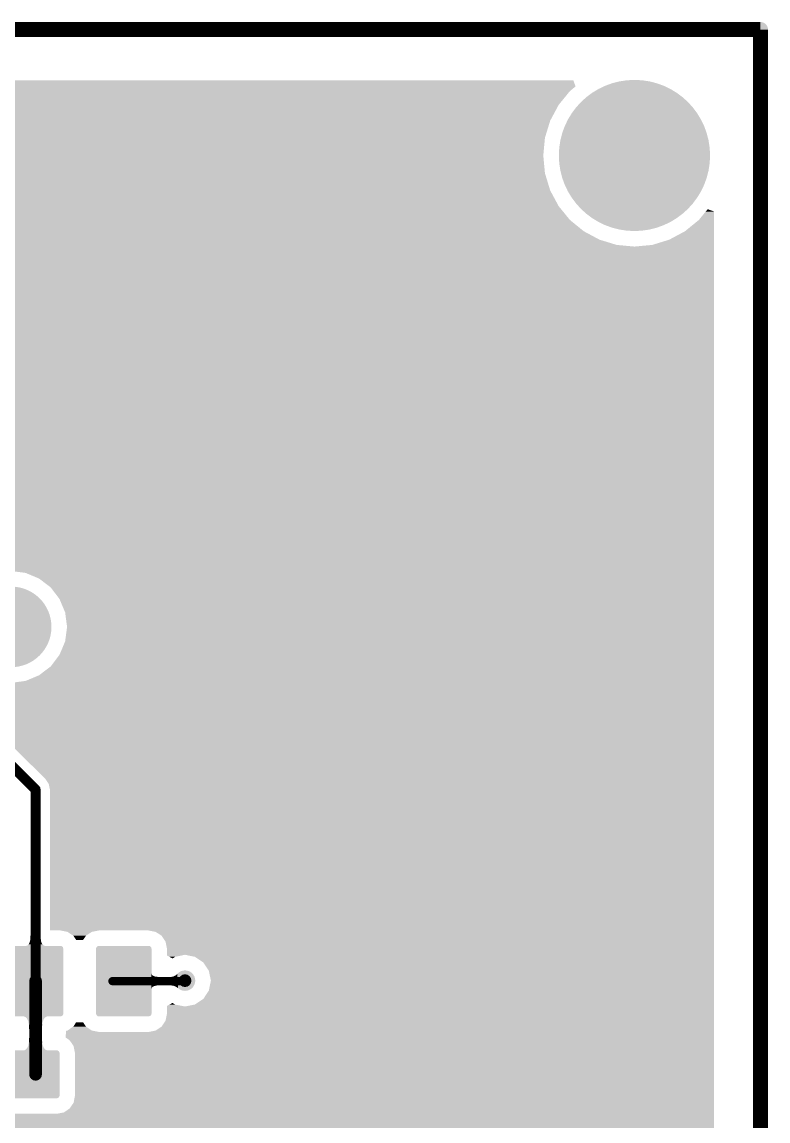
# Model space of a CAD drawing. Header units: millimetres. Extents: x 0 to 139, y 0 to 93.
# Drawn here: x 105 to 139.2, y 42.4 to 92.9 of the extents above; entities that cross this region are included whole.
import ezdxf

# ---------------------------------------------------------------- set-up
doc = ezdxf.new("R2010")
doc.units = ezdxf.units.MM
doc.header["$MEASUREMENT"] = 0
doc.layers.get('0').update_dxf_attribs({"linetype": 'CONTINUOUS', "lineweight": 0})
for name, color, linetype, lineweight in [('PCB_KUR_GKO', 130, 'CONTINUOUS', 0), ('PCB_KUR_GTL', 30, 'CONTINUOUS', 0), ('PCB_KUR_GTP', 254, 'CONTINUOUS', 0), ('PCB_KUR_TXT', 254, 'CONTINUOUS', 0)]:
    doc.layers.add(name, color=color, linetype=linetype, lineweight=lineweight)

# ---------------------------------------------------------------- blocks, each defined once
blk = doc.blocks.new('ROUND_3')
h = blk.add_hatch(color=256)
edge = h.paths.add_edge_path(flags=0)
edge.add_arc((0, 0), 0.0059, 0, 360)
blk = doc.blocks.new('CUSTOM_4')
for points in [[(-0.01865, 0.01685), (-0.0186, 0.01721), (0.01865, 0.01685), (0.01852, 0.01721)], [(-0.0186, 0.01721), (-0.01813, 0.01797), (0.01852, 0.01721), (0.01823, 0.01797)], [(-0.01813, 0.01797), (-0.01797, 0.01823), (0.01823, 0.01797), (0.01782, 0.01823)], [(-0.01797, 0.01823), (-0.01697, 0.0186), (0.01782, 0.01823), (0.01721, 0.0186)], [(-0.01697, 0.0186), (-0.01685, 0.01865), (0.01721, 0.0186), (0.01685, 0.01865)], [(-0.01685, 0.01865), (-0.01685, 0.0187), (0.01685, 0.01865), (0.01685, 0.0187)], [(-0.0187, -0.01685), (-0.0187, 0.01685), (0.0187, -0.01685), (0.0187, 0.01685)], [(-0.01852, -0.01721), (-0.01865, -0.01685), (0.0186, -0.01721), (0.01865, -0.01685)], [(-0.01823, -0.01797), (-0.01852, -0.01721), (0.01813, -0.01797), (0.0186, -0.01721)], [(-0.01782, -0.01823), (-0.01823, -0.01797), (0.01797, -0.01823), (0.01813, -0.01797)], [(-0.01721, -0.0186), (-0.01782, -0.01823), (0.01697, -0.0186), (0.01797, -0.01823)], [(-0.01685, -0.01865), (-0.01721, -0.0186), (0.01685, -0.01865), (0.01697, -0.0186)], [(-0.01685, -0.0187), (-0.01685, -0.01865), (0.01685, -0.0187), (0.01685, -0.01865)]]:
    blk.add_solid(points)
blk = doc.blocks.new('CUSTOM_5')
for points in [[(-0.02165, 0.0254), (-0.02152, 0.02613), (0.02165, 0.0254), (0.02142, 0.02613)], [(-0.02152, 0.02613), (-0.02114, 0.02664), (0.02142, 0.02613), (0.02126, 0.02664)], [(-0.02114, 0.02664), (-0.02074, 0.02716), (0.02126, 0.02664), (0.02057, 0.02716)], [(-0.02074, 0.02716), (-0.0199, 0.02742), (0.02057, 0.02716), (0.02023, 0.02742)], [(-0.0199, 0.02742), (-0.0195, 0.02755), (0.02023, 0.02742), (0.0195, 0.02755)], [(-0.02165, -0.0254), (-0.02165, 0.0254), (0.02165, -0.0254), (0.02165, 0.0254)], [(-0.02142, -0.02613), (-0.02165, -0.0254), (0.02152, -0.02613), (0.02165, -0.0254)], [(-0.02126, -0.02664), (-0.02142, -0.02613), (0.02114, -0.02664), (0.02152, -0.02613)], [(-0.02057, -0.02716), (-0.02126, -0.02664), (0.02074, -0.02716), (0.02114, -0.02664)], [(-0.02023, -0.02742), (-0.02057, -0.02716), (0.0199, -0.02742), (0.02074, -0.02716)], [(-0.0195, -0.02755), (-0.02023, -0.02742), (0.0195, -0.02755), (0.0199, -0.02742)]]:
    blk.add_solid(points)
blk = doc.blocks.new('ROUND_11')
h = blk.add_hatch(color=256)
edge = h.paths.add_edge_path(flags=0)
edge.add_arc((0, 0), 0.0315, 0, 360)
blk = doc.blocks.new('ROUND_12')
h = blk.add_hatch(color=256)
edge = h.paths.add_edge_path(flags=0)
edge.add_arc((0, 0), 0.05905, 0, 360)
blk = doc.blocks.new('SQUARE_15')
blk.add_solid([(0.0315, 0.0315), (0.0315, -0.0315), (-0.0315, 0.0315), (-0.0315, -0.0315)])
blk = doc.blocks.new('ROUND_16')
h = blk.add_hatch(color=256)
edge = h.paths.add_edge_path(flags=0)
edge.add_arc((0, 0), 0.008, 0, 360)
blk = doc.blocks.new('ROUND_7')
h = blk.add_hatch(color=256)
edge = h.paths.add_edge_path(flags=0)
edge.add_arc((0, 0), 0.00325, 0, 360)
blk = doc.blocks.new('ROUND_8')
h = blk.add_hatch(color=256)
edge = h.paths.add_edge_path(flags=0)
edge.add_arc((0, 0), 0.005, 0, 360)
blk = doc.blocks.new('ROUND_64')
h = blk.add_hatch(color=256)
edge = h.paths.add_edge_path(flags=0)
edge.add_arc((0, 0), 0.00395, 0, 360)
blk = doc.blocks.new('ROUND_14')
h = blk.add_hatch(color=256)
edge = h.paths.add_edge_path(flags=0)
edge.add_arc((0, 0), 0.0197, 0, 360)

msp = doc.modelspace()

# ---------------------------------------------------------------- linework, layer by layer
at = {"layer": 'PCB_KUR_GKO', "lineweight": 211, "const_width": 0.694}
for points in [[(0, 92.598), (138.898, 92.598)], [(138.898, 0), (138.898, 92.598)]]:
    msp.add_lwpolyline(points, dxfattribs=at)
at = {"layer": 'PCB_KUR_GTL', "lineweight": 211}
for points, const_width in [([(100.313, 62.975), (105.611, 57.677)], 0.465), ([(105.611, 48.875), (105.611, 57.677)], 0.465), ([(105.611, 44.594), (105.611, 48.875)], 0.588), ([(109.139, 48.875), (109.662, 48.875)], 0.382), ([(109.662, 48.875), (112.473, 48.875)], 0.382)]:
    msp.add_lwpolyline(points, dxfattribs=dict(at, const_width=const_width))
at = {"layer": 'PCB_KUR_GTL'}
for points in [[(73.206, 89.982), (73.206, 90.258), (130.407, 89.982), (130.307, 90.258)], [(73.206, 89.77), (73.206, 89.982), (130.148, 89.77), (130.407, 89.982)], [(73.206, 89.135), (73.206, 89.77), (129.631, 89.135), (130.148, 89.77)], [(73.206, 88.412), (73.206, 89.135), (129.243, 88.412), (129.631, 89.135)], [(73.206, 87.63), (73.206, 88.412), (129.002, 87.63), (129.243, 88.412)], [(73.206, 87.271), (73.206, 87.63), (128.968, 87.271), (129.002, 87.63)], [(83.349, 87.171), (82.591, 87.271), (128.959, 87.171), (128.968, 87.271)], [(84.055, 86.883), (83.349, 87.171), (128.932, 86.883), (128.959, 87.171)], [(84.147, 86.812), (84.055, 86.883), (128.925, 86.812), (128.932, 86.883)], [(84.66, 86.418), (84.147, 86.812), (128.962, 86.418), (128.925, 86.812)], [(84.985, 85.995), (84.66, 86.418), (129.002, 85.995), (128.962, 86.418)], [(85.125, 85.813), (84.985, 85.995), (129.057, 85.813), (129.002, 85.995)], [(85.372, 85.207), (85.125, 85.813), (129.243, 85.207), (129.057, 85.813)], [(85.413, 85.107), (85.372, 85.207), (129.296, 85.107), (129.243, 85.207)], [(85.495, 84.484), (85.413, 85.107), (129.631, 84.484), (129.296, 85.107)], [(85.447, 83.849), (85.513, 84.349), (130.148, 83.849), (129.741, 84.349)], [(85.513, 84.349), (85.495, 84.484), (129.741, 84.349), (129.631, 84.484)], [(136.388, 84.237), (136.475, 84.343), (136.769, 84.237), (136.475, 84.343)], [(85.413, 83.59), (85.447, 83.849), (130.466, 83.59), (130.148, 83.849)], [(135.434, 83.331), (136.069, 83.849), (136.769, 83.331), (136.769, 83.849)], [(136.069, 83.849), (136.388, 84.237), (136.769, 83.849), (136.769, 84.237)], [(85.149, 82.943), (85.307, 83.331), (131.506, 82.943), (130.783, 83.331)], [(85.307, 83.331), (85.413, 83.59), (130.783, 83.331), (130.466, 83.59)], [(134.711, 82.943), (135.434, 83.331), (136.769, 82.943), (136.769, 83.331)], [(84.985, 82.702), (85.125, 82.885), (132.294, 82.702), (131.699, 82.885)], [(85.125, 82.885), (85.149, 82.943), (131.699, 82.885), (131.506, 82.943)], [(133.929, 82.702), (134.711, 82.943), (136.769, 82.702), (136.769, 82.943)], [(84.66, 82.279), (84.926, 82.626), (136.769, 82.279), (136.769, 82.626)], [(84.926, 82.626), (84.985, 82.702), (133.112, 82.626), (132.294, 82.702)], [(133.112, 82.626), (133.929, 82.702), (136.769, 82.626), (136.769, 82.702)], [(83.349, 81.52), (84.055, 81.814), (136.769, 81.52), (136.769, 81.814)], [(84.055, 81.814), (84.66, 82.279), (136.769, 81.814), (136.769, 82.279)], [(75.058, 67.72), (75.058, 81.426), (136.769, 67.72), (136.769, 81.426)], [(82.591, 81.426), (83.349, 81.52), (136.769, 81.426), (136.769, 81.52)], [(105.152, 67.632), (104.488, 67.72), (136.769, 67.632), (136.769, 67.72)], [(105.77, 67.373), (105.152, 67.632), (136.769, 67.373), (136.769, 67.632)], [(106.305, 66.967), (105.77, 67.373), (136.769, 66.967), (136.769, 67.373)], [(106.71, 66.432), (106.305, 66.967), (136.769, 66.432), (136.769, 66.967)], [(106.969, 65.815), (106.71, 66.432), (136.769, 65.815), (136.769, 66.432)], [(107.057, 65.15), (106.969, 65.815), (136.769, 65.15), (136.769, 65.815)], [(106.969, 64.486), (107.057, 65.15), (136.769, 64.486), (136.769, 65.15)], [(106.71, 63.869), (106.969, 64.486), (136.769, 63.869), (136.769, 64.486)], [(106.305, 63.334), (106.71, 63.869), (136.769, 63.334), (136.769, 63.869)], [(105.77, 62.928), (106.305, 63.334), (136.769, 62.928), (136.769, 63.334)], [(104.488, 62.581), (105.152, 62.669), (136.769, 62.581), (136.769, 62.669)], [(105.152, 62.669), (105.77, 62.928), (136.769, 62.669), (136.769, 62.928)], [(106.075, 58.147), (101.637, 62.581), (136.769, 58.147), (136.769, 62.581)], [(106.217, 57.93), (106.075, 58.147), (136.769, 57.93), (136.769, 58.147)], [(106.269, 57.677), (106.217, 57.93), (136.769, 57.677), (136.769, 57.93)], [(106.269, 51.203), (106.269, 57.677), (136.769, 51.203), (136.769, 57.677)], [(107.075, 51.138), (106.752, 51.203), (108.192, 51.138), (108.516, 51.203)], [(107.345, 50.962), (107.075, 51.138), (107.922, 50.962), (108.192, 51.138)], [(111.126, 51.138), (110.803, 51.203), (136.769, 51.138), (136.769, 51.203)], [(111.397, 50.962), (111.126, 51.138), (136.769, 50.962), (136.769, 51.138)], [(105.188, 50.498), (105.229, 50.509), (106.028, 50.498), (105.987, 50.509)], [(105.229, 50.509), (105.264, 50.533), (105.987, 50.509), (105.952, 50.533)], [(105.264, 50.533), (105.293, 50.568), (105.952, 50.533), (105.923, 50.568)], [(105.293, 50.568), (105.317, 50.609), (105.922, 50.568), (105.899, 50.609)], [(105.293, 50.568), (105.293, 50.568), (105.923, 50.568), (105.922, 50.568)], [(105.317, 50.609), (105.34, 50.662), (105.899, 50.609), (105.875, 50.662)], [(105.34, 50.662), (105.358, 50.721), (105.875, 50.662), (105.858, 50.721)], [(105.358, 50.721), (105.37, 50.792), (105.858, 50.721), (105.852, 50.792)], [(105.37, 50.792), (105.376, 50.874), (105.852, 50.792), (105.84, 50.874)], [(105.376, 50.874), (105.376, 50.962), (105.84, 50.874), (105.84, 50.962)], [(107.469, 50.774), (107.345, 50.962), (107.798, 50.774), (107.922, 50.962)], [(107.504, 50.762), (107.469, 50.774), (107.763, 50.762), (107.798, 50.774)], [(111.579, 50.686), (111.397, 50.962), (136.769, 50.686), (136.769, 50.962)], [(111.644, 50.368), (111.579, 50.686), (136.769, 50.368), (136.769, 50.686)], [(105.15, 50.492), (105.187, 50.498), (106.066, 50.492), (106.028, 50.498)], [(111.644, 50.086), (111.644, 50.368), (136.769, 50.086), (136.769, 50.368)], [(111.644, 50.056), (111.644, 50.086), (112.329, 50.056), (112.473, 50.086)], [(111.762, 49.992), (111.644, 50.056), (112.014, 49.992), (112.329, 50.056)], [(112.926, 49.992), (112.473, 50.086), (136.769, 49.992), (136.769, 50.086)], [(111.902, 49.915), (111.762, 49.992), (111.902, 49.915), (112.014, 49.992)], [(113.314, 49.733), (112.926, 49.992), (136.769, 49.733), (136.769, 49.992)], [(113.567, 49.351), (113.314, 49.733), (136.769, 49.351), (136.769, 49.733)], [(110.926, 49.222), (110.926, 49.254), (110.932, 49.222), (110.927, 49.254)], [(110.927, 49.186), (110.926, 49.222), (110.944, 49.186), (110.932, 49.222)], [(110.927, 49.157), (110.927, 49.186), (110.962, 49.157), (110.944, 49.186)], [(110.927, 49.133), (110.927, 49.157), (110.991, 49.133), (110.962, 49.157)], [(110.927, 49.116), (110.927, 49.133), (111.026, 49.116), (110.991, 49.133)], [(110.927, 49.098), (110.927, 49.116), (111.068, 49.098), (111.026, 49.116)], [(110.927, 49.08), (110.927, 49.098), (111.12, 49.08), (111.068, 49.098)], [(110.927, 49.075), (110.927, 49.08), (111.179, 49.075), (111.12, 49.08)], [(110.927, 49.069), (110.927, 49.075), (111.244, 49.069), (111.179, 49.075)], [(110.927, 49.063), (110.927, 49.069), (111.32, 49.063), (111.244, 49.069)], [(110.927, 48.681), (110.927, 49.063), (111.32, 48.681), (111.32, 49.063)], [(111.75, 49.063), (111.797, 49.069), (112.127, 49.063), (112.126, 49.069)], [(111.767, 48.681), (111.75, 49.063), (112.144, 48.681), (112.127, 49.063)], [(111.844, 49.069), (111.885, 49.08), (112.126, 49.069), (112.126, 49.08)], [(111.885, 49.08), (111.926, 49.086), (112.126, 49.08), (112.126, 49.086)], [(111.926, 49.086), (111.961, 49.104), (112.126, 49.086), (112.125, 49.104)], [(111.961, 49.104), (111.997, 49.116), (112.125, 49.104), (112.124, 49.116)], [(111.997, 49.116), (112.032, 49.133), (112.124, 49.116), (112.123, 49.133)], [(112.032, 49.133), (112.067, 49.157), (112.123, 49.133), (112.122, 49.157)], [(112.067, 49.157), (112.091, 49.18), (112.122, 49.157), (112.121, 49.18)], [(112.091, 49.18), (112.12, 49.21), (112.121, 49.18), (112.12, 49.21)], [(113.661, 48.898), (113.567, 49.351), (136.769, 48.898), (136.769, 49.351)], [(110.927, 48.675), (110.927, 48.681), (111.179, 48.675), (111.244, 48.681)], [(110.927, 48.663), (110.927, 48.675), (111.12, 48.663), (111.179, 48.675)], [(110.927, 48.651), (110.927, 48.663), (111.067, 48.651), (111.12, 48.663)], [(110.927, 48.634), (110.927, 48.651), (111.026, 48.634), (111.067, 48.651)], [(110.927, 48.616), (110.927, 48.634), (110.991, 48.616), (111.026, 48.634)], [(110.927, 48.587), (110.927, 48.616), (110.962, 48.587), (110.991, 48.616)], [(110.927, 48.563), (110.927, 48.587), (110.944, 48.563), (110.962, 48.587)], [(110.927, 48.528), (110.927, 48.563), (110.932, 48.528), (110.944, 48.563)], [(110.927, 48.495), (110.927, 48.528), (110.927, 48.495), (110.932, 48.528)], [(111.861, 48.675), (111.814, 48.681), (112.144, 48.675), (112.144, 48.681)], [(111.902, 48.669), (111.861, 48.675), (112.144, 48.669), (112.144, 48.675)], [(111.944, 48.663), (111.902, 48.669), (112.144, 48.663), (112.144, 48.669)], [(111.985, 48.651), (111.944, 48.663), (112.145, 48.651), (112.144, 48.663)], [(112.02, 48.634), (111.985, 48.651), (112.146, 48.634), (112.145, 48.651)], [(112.055, 48.616), (112.02, 48.634), (112.147, 48.616), (112.146, 48.634)], [(112.091, 48.598), (112.055, 48.616), (112.147, 48.598), (112.147, 48.616)], [(112.12, 48.575), (112.091, 48.598), (112.148, 48.575), (112.147, 48.598)], [(112.149, 48.551), (112.148, 48.575), (112.149, 48.551), (112.12, 48.575)], [(113.566, 48.439), (113.661, 48.898), (136.769, 48.439), (136.769, 48.898)], [(112.926, 47.799), (113.314, 48.057), (136.769, 47.799), (136.769, 48.057)], [(113.314, 48.057), (113.566, 48.439), (136.769, 48.057), (136.769, 48.439)], [(111.644, 47.734), (111.762, 47.799), (112.351, 47.734), (112.014, 47.799)], [(111.644, 47.71), (111.644, 47.734), (112.473, 47.71), (112.351, 47.734)], [(111.644, 47.381), (111.644, 47.71), (136.769, 47.381), (136.769, 47.71)], [(111.762, 47.799), (111.903, 47.875), (112.014, 47.799), (111.903, 47.875)], [(112.473, 47.71), (112.926, 47.799), (136.769, 47.71), (136.769, 47.799)], [(105.076, 47.252), (105.027, 47.257), (106.14, 47.252), (106.194, 47.257)], [(105.027, 47.257), (105.027, 47.257), (106.194, 47.257), (105.027, 47.257)], [(105.129, 47.234), (105.076, 47.252), (106.093, 47.234), (106.14, 47.252)], [(105.17, 47.205), (105.129, 47.234), (106.046, 47.205), (106.093, 47.234)], [(105.211, 47.164), (105.17, 47.205), (106.011, 47.164), (106.046, 47.205)], [(105.24, 47.111), (105.211, 47.164), (105.975, 47.111), (106.011, 47.164)], [(105.27, 47.046), (105.24, 47.111), (105.952, 47.046), (105.975, 47.111)], [(105.287, 46.964), (105.27, 47.046), (105.928, 46.964), (105.952, 47.046)], [(105.305, 46.875), (105.287, 46.964), (105.917, 46.875), (105.928, 46.964)], [(107.345, 46.787), (107.469, 46.975), (107.922, 46.787), (107.798, 46.975)], [(107.469, 46.975), (107.504, 46.981), (107.798, 46.975), (107.763, 46.981)], [(111.397, 46.787), (111.579, 47.058), (136.769, 46.787), (136.769, 47.058)], [(111.579, 47.058), (111.644, 47.381), (136.769, 47.058), (136.769, 47.381)], [(105.311, 46.775), (105.305, 46.875), (105.905, 46.775), (105.917, 46.875)], [(105.317, 46.664), (105.311, 46.775), (105.905, 46.664), (105.905, 46.775)], [(106.987, 46.288), (107.011, 46.54), (136.769, 46.288), (136.769, 46.54)], [(107.011, 46.54), (107.016, 46.593), (108.516, 46.54), (108.251, 46.593)], [(107.016, 46.593), (107.075, 46.605), (108.251, 46.593), (108.192, 46.605)], [(107.075, 46.605), (107.345, 46.787), (108.192, 46.605), (107.922, 46.787)], [(110.803, 46.54), (111.126, 46.605), (136.769, 46.54), (136.769, 46.605)], [(111.126, 46.605), (111.397, 46.787), (136.769, 46.605), (136.769, 46.787)], [(105.27, 45.899), (105.287, 45.976), (105.952, 45.899), (105.928, 45.976)], [(105.287, 45.976), (105.305, 46.064), (105.928, 45.976), (105.917, 46.064)], [(105.305, 46.064), (105.311, 46.17), (105.917, 46.064), (105.905, 46.17)], [(105.311, 46.17), (105.317, 46.282), (105.905, 46.17), (105.905, 46.282)], [(106.987, 46.287), (106.987, 46.288), (136.769, 46.287), (136.769, 46.288)], [(107.175, 46.158), (106.987, 46.287), (136.769, 46.158), (136.769, 46.287)], [(107.357, 45.893), (107.175, 46.158), (136.769, 45.893), (136.769, 46.158)], [(105.027, 45.688), (105.076, 45.694), (106.194, 45.688), (106.14, 45.694)], [(105.076, 45.694), (105.129, 45.711), (106.14, 45.694), (106.093, 45.711)], [(105.129, 45.711), (105.17, 45.741), (106.093, 45.711), (106.046, 45.741)], [(105.17, 45.741), (105.211, 45.782), (106.046, 45.741), (106.011, 45.782)], [(105.211, 45.782), (105.24, 45.835), (106.011, 45.782), (105.975, 45.835)], [(105.24, 45.835), (105.27, 45.899), (105.975, 45.835), (105.952, 45.899)], [(107.416, 45.582), (107.357, 45.893), (136.769, 45.582), (136.769, 45.893)], [(107.416, 43.6), (107.416, 45.582), (136.769, 43.6), (136.769, 45.582)], [(107.357, 43.289), (107.416, 43.6), (136.769, 43.289), (136.769, 43.6)], [(106.91, 42.842), (107.175, 43.024), (136.769, 42.842), (136.769, 43.024)], [(107.175, 43.024), (107.357, 43.289), (136.769, 43.024), (136.769, 43.289)], [(102.589, 34.974), (102.589, 42.783), (136.769, 34.974), (136.769, 42.783)], [(106.599, 42.783), (106.91, 42.842), (136.769, 42.783), (136.769, 42.842)]]:
    msp.add_solid(points, dxfattribs=at)

# ---------------------------------------------------------------- block references
at = {"layer": 'PCB_KUR_GKO', "xscale": 58.8001016, "yscale": 58.8001016, "zscale": 58.8001016}
msp.add_blockref('ROUND_3', (138.898, 92.598), dxfattribs=at)
msp.add_blockref('ROUND_3', (138.898, 92.598), dxfattribs=at)
at = {"layer": 'PCB_KUR_GTL', "xscale": 58.8001016, "yscale": 58.8001016, "zscale": 58.8001016}
for name, p in [('ROUND_12', (133.112, 86.812)), ('SQUARE_15', (104.488, 82.791)), ('ROUND_11', (104.488, 65.151)), ('ROUND_64', (105.611, 57.677)), ('ROUND_64', (105.611, 57.677)), ('CUSTOM_5', (105.611, 48.875)), ('CUSTOM_5', (109.662, 48.875)), ('ROUND_8', (105.611, 48.875)), ('ROUND_64', (105.611, 48.875)), ('ROUND_7', (109.139, 48.875)), ('ROUND_7', (109.662, 48.875)), ('ROUND_7', (109.662, 48.875)), ('ROUND_16', (112.473, 48.898)), ('ROUND_7', (112.473, 48.875)), ('CUSTOM_4', (105.611, 44.594)), ('CUSTOM_4', (108.962, 44.594)), ('ROUND_8', (105.611, 44.594))]:
    msp.add_blockref(name, p, dxfattribs=at)
at = {"layer": 'PCB_KUR_GTP', "xscale": 58.8001016, "yscale": 58.8001016, "zscale": 58.8001016}
for name, p in [('CUSTOM_5', (105.611, 48.875)), ('CUSTOM_5', (109.662, 48.875)), ('CUSTOM_4', (105.611, 44.594)), ('CUSTOM_4', (108.962, 44.594))]:
    msp.add_blockref(name, p, dxfattribs=at)
at = {"layer": 'PCB_KUR_TXT', "xscale": 58.8001016, "yscale": 58.8001016, "zscale": 58.8001016}
for name, p in [('ROUND_12', (133.112, 86.812)), ('ROUND_14', (104.488, 82.791)), ('ROUND_14', (104.488, 65.151)), ('ROUND_8', (112.473, 48.898))]:
    msp.add_blockref(name, p, dxfattribs=at)

doc.saveas('drawing.dxf')
